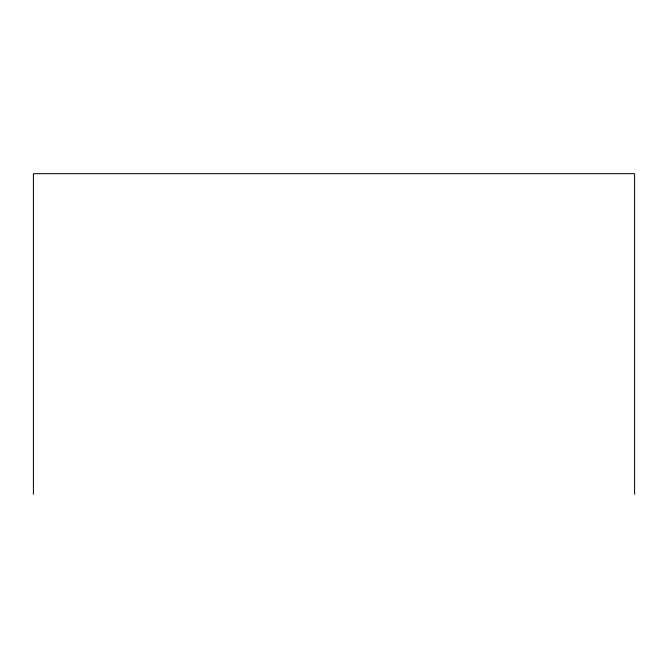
<?xml version="1.0" encoding="UTF-8"?>
<svg xmlns="http://www.w3.org/2000/svg" width="668" height="668" viewBox="0 0 668 668"><rect width="100%" height="100%" fill="white"/><g stroke="black" fill="none" stroke-linecap="round" stroke-linejoin="round"><path stroke-width="1" d="M634.6 494.328L634.6 173.672L33.4 173.672L33.4 494.328"/></g></svg>
